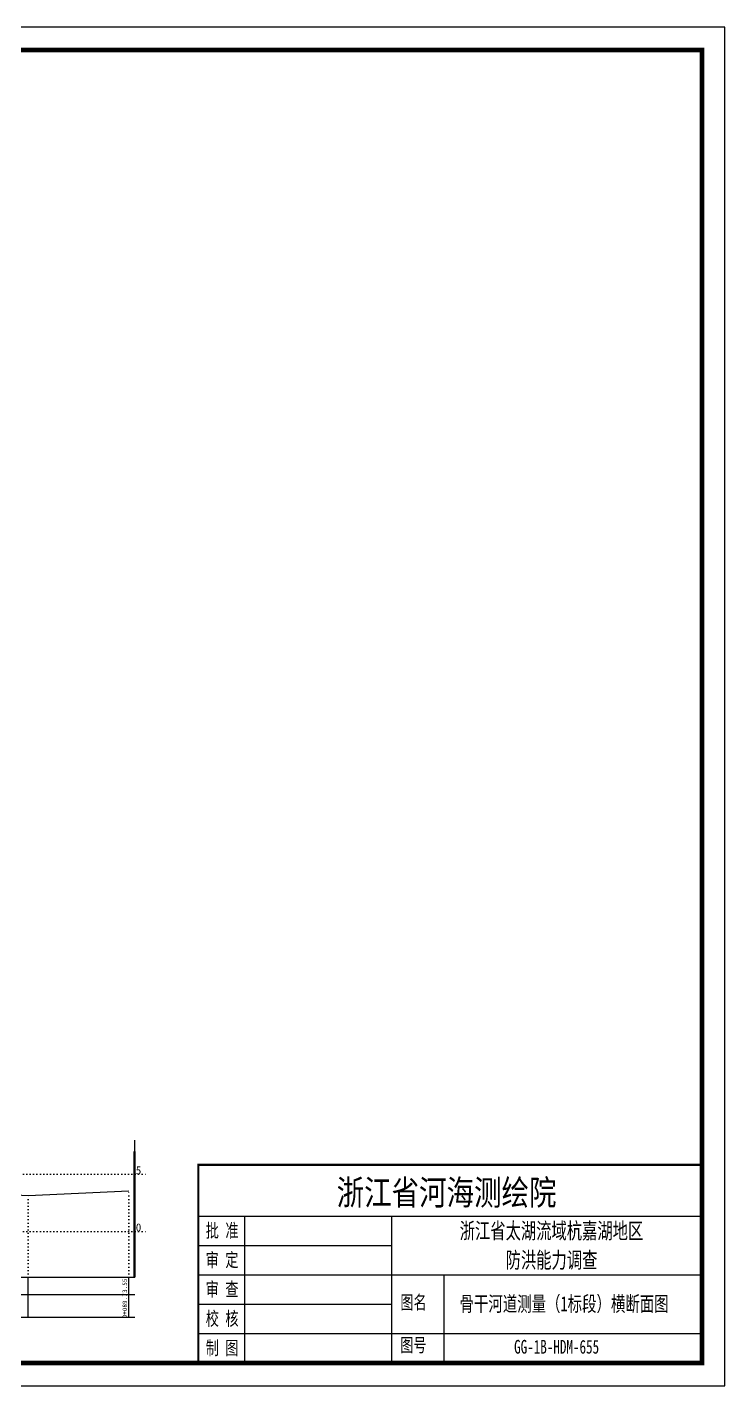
# Model space of a CAD drawing. Header units: millimetres. Extents: x 519117 to 522689, y 3371934 to 3372232.
# Drawn here: x 521185.5 to 521337.9, y 3371934.5 to 3372231.5 of the extents above; entities that cross this region are included whole.
import ezdxf
from ezdxf.enums import TextEntityAlignment as Align

# ---------------------------------------------------------------- set-up
doc = ezdxf.new("R2010")
doc.units = ezdxf.units.MM
doc.header["$LTSCALE"] = 0.4
doc.header["$MEASUREMENT"] = 0
doc.linetypes.add('X4', pattern=[1.6, 0, -1.6])
for name, color, linetype in [('DMX', 1, 'Continuous'), ('TEXT', 7, 'Continuous'), ('zdm1', 5, 'Continuous'), ('ZDMT5', 3, 'Continuous'), ('图框', 7, 'Continuous')]:
    doc.layers.add(name, color=color, linetype=linetype)
doc.styles.add('HDM', font='仿宋_GB2312.ttf')
doc.styles.add('tk2', font='SimSun.ttf', dxfattribs={"width": 0.8})

msp = doc.modelspace()

# ---------------------------------------------------------------- linework, layer by layer
at = {"lineweight": 100, "const_width": 0.5}
msp.add_lwpolyline([(521332.92, 3371982.78), (521222.92, 3371982.78), (521222.92, 3371939.49), (521332.92, 3371939.49), (521332.92, 3371982.78)], dxfattribs=at)
at = {"layer": 'DMX', "linetype": 'Continuous', "flags": 128}
msp.add_lwpolyline([(521183.02, 3371976.24), (521185.74, 3371976.12), (521207.77, 3371977.12)], dxfattribs=at)
at = {"layer": 'TEXT', "color": 0}
for p, q in [((521222.92, 3371971.58, 0), (521332.92, 3371971.58, 0)), ((521233, 3371971.58, 0), (521233, 3371945.91, 0)), ((521265.08, 3371971.58, 0), (521265.08, 3371945.91, 0)), ((521222.92, 3371965.16, 0), (521265.08, 3371965.16, 0)), ((521222.92, 3371958.74, 0), (521265.08, 3371958.74, 0)), ((521265.08, 3371958.74, 0), (521332.92, 3371958.74, 0)), ((521276.57, 3371958.74, 0), (521276.57, 3371939.49, 0)), ((521222.92, 3371952.33, 0), (521265.08, 3371952.33, 0)), ((521222.92, 3371945.91, 0), (521332.92, 3371945.91, 0)), ((521233, 3371945.91, 0), (521233, 3371939.49, 0)), ((521265.08, 3371945.91, 0), (521265.08, 3371939.49, 0))]:
    msp.add_line(p, q, dxfattribs=at)
at = {"layer": 'zdm1', "linetype": 'Continuous'}
for p, q in [((521208.89, 3371958.24), (521208.89, 3371985.74)), ((521209.14, 3371958.24), (521209.14, 3371985.74)), ((520983.49, 3371958.24), (521209.02, 3371958.24)), ((520972.24, 3371954.49), (521209.02, 3371954.49)), ((520972.24, 3371949.49), (521209.02, 3371949.49))]:
    msp.add_line(p, q, dxfattribs=at)
at = {"layer": 'zdm1', "linetype": 'X4'}
for p, q in [((520979.74, 3371980.74), (521211.52, 3371980.74)), ((520979.74, 3371968.24), (521211.52, 3371968.24))]:
    msp.add_line(p, q, dxfattribs=at)
at = {"layer": 'zdm1', "linetype": 'Continuous', "flags": 128}
for points in [[(521209.02, 3371985.74, 0.25, 0.25, 0), (521209.02, 3371988.24, 0.25, 0.25, 0)], [(521209.02, 3371980.74, 0.25, 0.25, 0), (521209.02, 3371983.24, 0.25, 0.25, 0)], [(521209.02, 3371975.74, 0.25, 0.25, 0), (521209.02, 3371978.24, 0.25, 0.25, 0)], [(521209.02, 3371970.74, 0.25, 0.25, 0), (521209.02, 3371973.24, 0.25, 0.25, 0)], [(521209.02, 3371965.74, 0.25, 0.25, 0), (521209.02, 3371968.24, 0.25, 0.25, 0)], [(521209.02, 3371960.74, 0.25, 0.25, 0), (521209.02, 3371963.24, 0.25, 0.25, 0)]]:
    msp.add_lwpolyline(points, format="xyseb", dxfattribs=at)
at = {"layer": 'ZDMT5', "linetype": 'X4'}
for p, q in [((521185.74, 3371958.24), (521185.74, 3371976.12)), ((521207.77, 3371958.24), (521207.77, 3371977.12))]:
    msp.add_line(p, q, dxfattribs=at)
at = {"layer": 'ZDMT5', "linetype": 'Continuous'}
for p, q in [((521185.74, 3371949.49), (521185.74, 3371958.24)), ((521207.77, 3371949.49), (521207.77, 3371958.24))]:
    msp.add_line(p, q, dxfattribs=at)
at = {"layer": '图框', "flags": 128}
msp.add_lwpolyline([(520917.92, 3371934.49), (521337.92, 3371934.49), (521337.92, 3372231.49), (520917.92, 3372231.49)], close=True, dxfattribs=at)
at = {"layer": '图框', "const_width": 1, "flags": 128}
msp.add_lwpolyline([(520942.92, 3371939.49), (521332.92, 3371939.49), (521332.92, 3372226.49), (520942.92, 3372226.49)], close=True, dxfattribs=at)

# ---------------------------------------------------------------- texts
at = {"layer": 'TEXT', "color": 7, "ltscale": 8, "style": 'tk2'}
for tag, p, s, height, width in [('浙江省河海测绘院', (521253.14, 3371974.01, 0), '（单位名称）', 5.5, 0.8), ('批 准', (521224.54, 3371966.95, 0), '批准', 3, 0.7), ('审 定', (521224.54, 3371960.53, 0), '审定', 3, 0.7), ('审 查', (521224.54, 3371954.11, 0), '审 查', 3, 0.7), ('图名', (521267.07, 3371951.24, 0), '审查', 3, 0.7), ('校 核', (521224.54, 3371947.7, 0), '校 核', 3, 0.7), ('图号', (521267.03, 3371941.91, 0), '图号', 3, 0.7), ('制 图', (521224.54, 3371941.28, 0), '制 图', 3, 0.7)]:
    msp.add_attdef(tag, p, s, height=height, dxfattribs=dict(at, width=width))
at = {"layer": 'TEXT', "color": 0, "style": 'tk2', "width": 0.7}
for tag, text, height, p in [('浙江省太湖流域杭嘉湖地区', '浙江省太湖流域杭嘉湖地区', 3.5, (521300.06, 3371968.39, -206.67)), ('防洪能力调查', '防洪能力调查', 3.5, (521300.06, 3371962, -206.67)), ('骨干河道测量（1标段）横断面图', '骨干河道测量（1标段）横断面图', 3.3, (521302.81, 3371952.43, -206.67)), ('GG-1B-HDM-655', 'GG-1B-HDM-001', 3, (521301.18, 3371943.03, -206.67))]:
    msp.add_attdef(tag, text=text, height=height, dxfattribs=at).set_placement(p, align=Align.MIDDLE_CENTER)
at = {"layer": 'zdm1', "linetype": 'Continuous', "style": 'HDM'}
for s, p in [('5', (521209.27, 3371980.74)), ('0', (521209.27, 3371968.24))]:
    msp.add_text(s, height=1.75, dxfattribs=at).set_placement(p)
at = {"layer": 'ZDMT5', "linetype": 'Continuous', "style": 'HDM'}
for s, p in [('3.55', (521207.64, 3371956.37)), ('0+089.7', (521207.64, 3371951.99))]:
    msp.add_text(s, height=1, rotation=90, dxfattribs=at).set_placement(p, align=Align.BOTTOM_CENTER)

doc.saveas('drawing.dxf')
